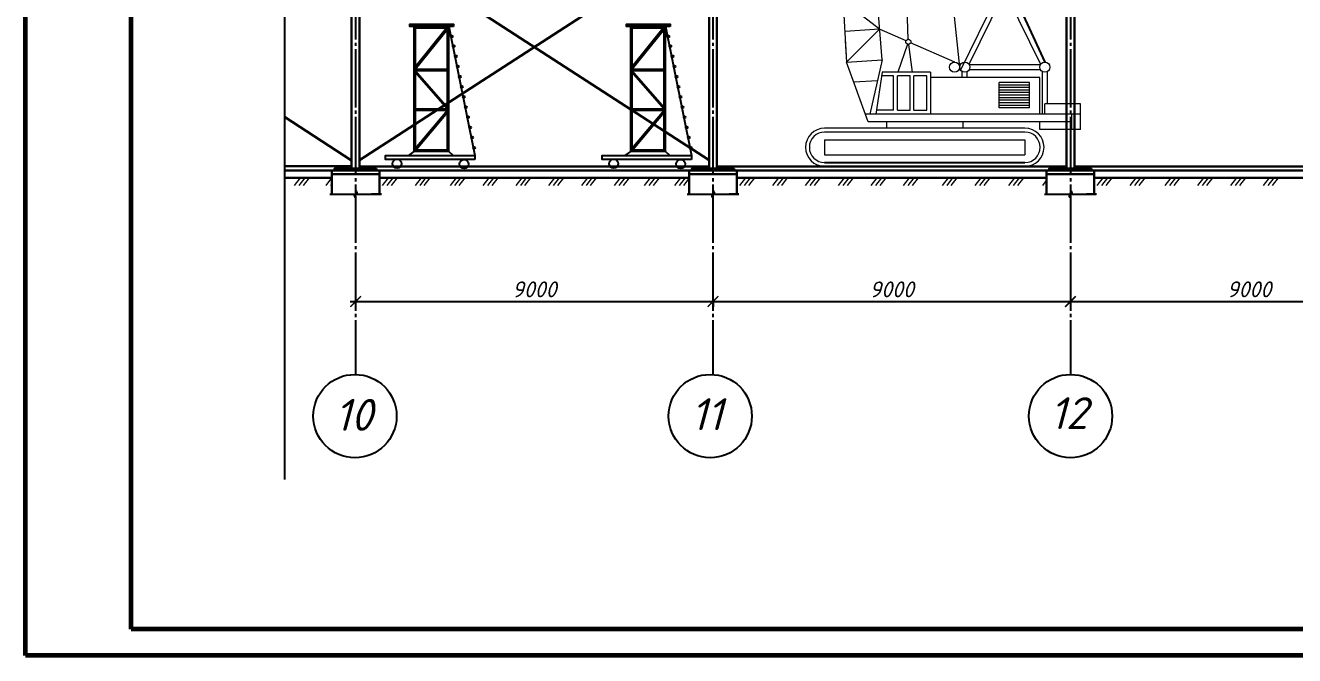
# Model space of a CAD drawing. Header units: millimetres. Extents: x -345369 to 252202, y 74562 to 424723.
# Drawn here: x -63566 to -39594, y 277053 to 288955 of the extents above; entities that cross this region are included whole.
import ezdxf

# ---------------------------------------------------------------- set-up
doc = ezdxf.new("R2010")
doc.units = ezdxf.units.MM
doc.linetypes.add('JIS_08_11', pattern=[12.8, 11, -0.6, 0.6, -0.6])
for name, color, linetype in [('111', 7, 'Continuous'), ('PAMA', 7, 'Continuous'), ('РАЗМЕРЫ', 7, 'Continuous'), ('стены тонкая', 7, 'Continuous')]:
    doc.layers.add(name, color=color, linetype=linetype)
for name, color, linetype, lineweight in [('FUNDAMENT', 30, 'Continuous', 50), ('kolonni', 150, 'Continuous', 35), ('S Stora', 5, 'Continuous', 30), ('колонны', 7, 'Continuous', 60), ('ТОнкая', 7, 'Continuous', 35)]:
    doc.layers.add(name, color=color, linetype=linetype, lineweight=lineweight)
doc.styles.get("Standard").update_dxf_attribs({"font": 'isocpeur.TTF', "oblique": 15})
doc.dimstyles.new('ss50', dxfattribs={"dimtxt": 125, "dimasz": 150, "dimexe": 100, "dimexo": 100, "dimgap": 31.25, "dimtad": 1, "dimdec": 0, "dimdsep": 46, "dimtxsty": 'Standard', "dimblk": 'OBLIQUE', "dimcen": 125, "dimdle": 100, "dimadec": 0, "dimazin": 0, "dimtfac": 1, "dimtdec": 0, "dimtmove": 1, "dimatfit": 3, "dimfxl": 1, "dimarcsym": 0})

# ---------------------------------------------------------------- blocks, each defined once
blk = doc.blocks.new('_ArchTick')
at = {"color": 0, "linetype": 'ByBlock', "const_width": 0.15}
blk.add_lwpolyline([(-0.5, -0.5), (0.5, 0.5)], dxfattribs=at)
blk = doc.blocks.new('*D496')
at = {"color": 0, "lineweight": -2, "transparency": 16777216}
for p, q in [((-57429, 283740), (-50479, 283740)), ((-57329, 283741), (-57329, 283640)), ((-50579, 283741), (-50579, 283640))]:
    blk.add_line(p, q, dxfattribs=at)
at = {"layer": 'Defpoints', "color": 0, "transparency": 16777216}
for p in [(-57329, 284109), (-50579, 284109), (-50579, 283740)]:
    blk.add_point(p, dxfattribs=at)
at = {"color": 0, "lineweight": -2, "transparency": 16777216, "xscale": 200, "yscale": 200, "zscale": 200, "rotation": 180}
blk.add_blockref('_ArchTick', (-57329, 283740), dxfattribs=at)
at = {"color": 0, "lineweight": -2, "transparency": 16777216, "xscale": 200, "yscale": 200, "zscale": 200}
blk.add_blockref('_ArchTick', (-50579, 283740), dxfattribs=at)
at = {"color": 0, "transparency": 16777216, "insert": (-53954, 283970), "char_height": 300, "attachment_point": 5}
blk.add_mtext('9000', dxfattribs=at)
blk = doc.blocks.new('*D497')
at = {"color": 0, "lineweight": -2, "transparency": 16777216}
for p, q in [((-50679, 283740), (-43729, 283740)), ((-50579, 283742), (-50579, 283640)), ((-43829, 283742), (-43829, 283640))]:
    blk.add_line(p, q, dxfattribs=at)
at = {"layer": 'Defpoints', "color": 0, "transparency": 16777216}
for p in [(-50579, 284110), (-43829, 284110), (-43829, 283740)]:
    blk.add_point(p, dxfattribs=at)
at = {"color": 0, "lineweight": -2, "transparency": 16777216, "xscale": 200, "yscale": 200, "zscale": 200, "rotation": 180}
blk.add_blockref('_ArchTick', (-50579, 283740), dxfattribs=at)
at = {"color": 0, "lineweight": -2, "transparency": 16777216, "xscale": 200, "yscale": 200, "zscale": 200}
blk.add_blockref('_ArchTick', (-43829, 283740), dxfattribs=at)
at = {"color": 0, "transparency": 16777216, "insert": (-47204, 283970), "char_height": 300, "attachment_point": 5}
blk.add_mtext('9000', dxfattribs=at)
blk = doc.blocks.new('*D498')
at = {"color": 0, "lineweight": -2, "transparency": 16777216}
for p, q in [((-43929, 283741), (-36979, 283741)), ((-43829, 283743), (-43829, 283641)), ((-37079, 283743), (-37079, 283641))]:
    blk.add_line(p, q, dxfattribs=at)
at = {"layer": 'Defpoints', "color": 0, "transparency": 16777216}
for p in [(-43829, 284111), (-37079, 284111), (-37079, 283741)]:
    blk.add_point(p, dxfattribs=at)
at = {"color": 0, "lineweight": -2, "transparency": 16777216, "xscale": 200, "yscale": 200, "zscale": 200, "rotation": 180}
blk.add_blockref('_ArchTick', (-43829, 283741), dxfattribs=at)
at = {"color": 0, "lineweight": -2, "transparency": 16777216, "xscale": 200, "yscale": 200, "zscale": 200}
blk.add_blockref('_ArchTick', (-37079, 283741), dxfattribs=at)
at = {"color": 0, "transparency": 16777216, "insert": (-40454, 283971), "char_height": 300, "attachment_point": 5}
blk.add_mtext('9000', dxfattribs=at)

msp = doc.modelspace()

# ---------------------------------------------------------------- linework, layer by layer
at = {"linetype": 'Continuous', "lineweight": 13}
for p, q in [((-46891.339684, 288692.091312), (-47367.534493, 302128.114896)), ((-45919.863648, 288165.032083), (-47367.130452, 302124.908917)), ((-47386.490648, 288306.76349), (-48464.178594, 301998.992184)), ((-48705.018724, 299769.968887), (-48057.346198, 288263.39213)), ((-45146.725174, 289659.656826), (-45903.490585, 288111.39675)), ((-45067.061654, 289603.944556), (-45744.163544, 288218.667416)), ((-44389.959763, 288218.667416), (-45073.679454, 289617.48386)), ((-47431.708324, 288881.262596), (-48122.11345, 289414.049806)), ((-47431.708324, 288881.262596), (-48080.364091, 288839.32647)), ((-48057.346198, 288263.39213), (-47431.708324, 288881.262596)), ((-46933.631093, 288663.350063), (-47431.708324, 288881.262596)), ((-48080.274846, 288670.743444), (-48057.346198, 288263.39213)), ((-46905.162267, 288598.663282), (-47086.109647, 288068.9955)), ((-46810.978267, 288068.9955), (-46883.131763, 288596.527805)), ((-46014.108346, 288261.051948), (-46845.646716, 288624.856237)), ((-48057.346198, 288263.39213), (-47386.490648, 288306.76349)), ((-47647.56752, 287135.039725), (-48057.346198, 288263.39213)), ((-47386.490648, 288306.76349), (-47615.662989, 287278.228573)), ((-44393.466364, 288213.050375), (-45740.656944, 288213.050375)), ((-44393.466364, 288213.050375), (-45307.866695, 288213.050375)), ((-47920.753305, 287887.274662), (-47473.516272, 287916.188902)), ((-47383.466915, 288068.9955), (-47503.512644, 287279.0946)), ((-47167.48464, 288000.066016), (-47393.94252, 288000.066016)), ((-46471.419486, 288068.9955), (-47383.466915, 288068.9955)), ((-47167.48464, 287354.219992), (-47167.48464, 288000.066016)), ((-47095.457203, 287351.122038), (-47095.457203, 288000.066016)), ((-46855.365744, 288000.066016), (-47095.457203, 288000.066016)), ((-46855.365744, 287351.122038), (-46855.365744, 288000.066016)), ((-46783.338306, 287351.122038), (-46783.338306, 288000.066016)), ((-46543.246847, 288000.066016), (-46783.338306, 288000.066016)), ((-46543.246847, 287351.122038), (-46543.246847, 288000.066016)), ((-46471.419486, 288068.9955), (-46471.419486, 287279.0946)), ((-44406.332826, 287972.958916), (-46471.419486, 287972.958916)), ((-45871.845356, 287972.958916), (-45871.845356, 288081.861962)), ((-45775.808773, 287972.958916), (-45775.808773, 288081.861962)), ((-44393.466364, 288117.013791), (-45740.656944, 288117.013791)), ((-44393.466364, 288117.013791), (-45307.817968, 288117.013791)), ((-44406.332826, 287972.958916), (-45307.744878, 287972.958916)), ((-44406.332826, 287279.0946), (-44406.332826, 287972.958916)), ((-44358.314535, 287279.0946), (-44358.314535, 288081.861962)), ((-44262.277951, 287471.167767), (-44262.277951, 288081.861962)), ((-44598.405993, 287876.922333), (-45174.625494, 287876.922333)), ((-45174.625494, 287396.739415), (-45174.625494, 287876.922333)), ((-44598.405993, 287828.904041), (-45174.625494, 287828.904041)), ((-44598.405993, 287780.885749), (-45174.625494, 287780.885749)), ((-44598.405993, 287732.867457), (-45174.625494, 287732.867457)), ((-44598.405993, 287684.849166), (-45174.625494, 287684.849166)), ((-44598.405993, 287396.739415), (-44598.405993, 287876.922333)), ((-44598.405993, 287636.830874), (-45174.625494, 287636.830874)), ((-44598.405993, 287588.812582), (-45174.625494, 287588.812582)), ((-44598.405993, 287540.79429), (-45174.625494, 287540.79429)), ((-44598.405993, 287492.775999), (-45174.625494, 287492.775999)), ((-44598.405993, 287444.757707), (-45174.625494, 287444.757707)), ((-43638.040158, 287471.167767), (-44310.296243, 287471.167767)), ((-44310.296243, 287279.0946), (-44310.296243, 287471.167767)), ((-43638.040158, 286990.98485), (-43638.040158, 287471.167767)), ((-43806.10418, 287279.058009), (-47699.562137, 287278.210306)), ((-47167.48464, 287351.122038), (-47492.566225, 287351.122038)), ((-47095.457203, 287351.122038), (-46855.365744, 287351.122038)), ((-46783.338306, 287351.122038), (-46543.246847, 287351.122038)), ((-43638.040158, 287279.0946), (-45307.392639, 287278.731141)), ((-44598.405993, 287396.739415), (-45174.625494, 287396.739415)), ((-43806.10418, 287279.0946), (-43806.10418, 286990.98485)), ((-44687.308427, 287012.593081), (-48471.149817, 287012.593081)), ((-44406.332826, 287135.039725), (-47647.56752, 287135.039725)), ((-47299.503498, 287135.039725), (-47299.503498, 287012.593081)), ((-47299.503498, 287135.039725), (-47299.503498, 287012.593081)), ((-45858.954746, 287135.039725), (-45858.954746, 287012.593081)), ((-43806.10418, 287135.039725), (-45307.319733, 287135.039725)), ((-44406.332826, 286990.98485), (-44406.332826, 287135.039725)), ((-43638.040158, 286990.98485), (-44406.332826, 286990.98485)), ((-44687.308427, 286940.565644), (-48471.149817, 286940.565644)), ((-48471.149817, 286796.510768), (-44687.308427, 286796.510768)), ((-48471.149817, 286796.510768), (-48471.149817, 286508.401018)), ((-44687.308427, 286796.510768), (-44687.308427, 286508.401018)), ((-48471.149817, 286508.401018), (-44687.308427, 286508.401018))]:
    msp.add_line(p, q, dxfattribs=at)
at = {"lineweight": 30}
for p, q in [((-57404.229122, 286293.702303), (-58674.613003, 286293.702303)), ((-50654.229122, 286292.318705), (-57254.229122, 286292.318705)), ((-43904.229122, 286292.318705), (-50504.229122, 286292.318705)), ((-37154.229122, 286292.318705), (-43754.229122, 286292.318705)), ((-58674.613003, 286217.318705), (-57779.229122, 286217.318705)), ((-58674.613003, 286078.423426), (-57779.229122, 286078.423426)), ((-57029.229122, 286217.318705), (-53129.229122, 286217.318705)), ((-57029.229122, 286217.318705), (-51029.229122, 286217.318705)), ((-56879.229122, 286078.423426), (-51029.229122, 286078.423426)), ((-50279.229122, 286217.318705), (-46379.229122, 286217.318705)), ((-50279.229122, 286217.318705), (-44279.229122, 286217.318705)), ((-50129.229122, 286078.423426), (-44279.229122, 286078.423426)), ((-43529.229122, 286217.318705), (-39629.229122, 286217.318705)), ((-43529.229122, 286217.318705), (-37529.229122, 286217.318705)), ((-43379.229122, 286078.423426), (-37529.229122, 286078.423426))]:
    msp.add_line(p, q, dxfattribs=at)
at = {"lineweight": 25}
for p, q in [((-48471.149817, 286364.346143), (-44687.308427, 286364.346143)), ((-48471.149817, 286292.318705), (-44687.308427, 286292.318705))]:
    msp.add_line(p, q, dxfattribs=at)
at = {"color": 1, "linetype": 'JIS_08_11', "ltscale": 100}
for points in [[(-57329.229122, 300027.149453), (-57329.229122, 282368.637969)], [(-50579.229122, 300027.149453), (-50579.229122, 282368.637969)], [(-43829.229122, 300027.149453), (-43829.229122, 282368.637969)]]:
    msp.add_lwpolyline(points, dxfattribs=at)
at = {"lineweight": 30}
for points in [[(-57779.229122, 286142.318705), (-56879.229122, 286142.318705), (-56879.229122, 286217.318705), (-57779.229122, 286217.318705)], [(-51029.229122, 286142.318705), (-50129.229122, 286142.318705), (-50129.229122, 286217.318705), (-51029.229122, 286217.318705)], [(-44279.229122, 286142.318705), (-43379.229122, 286142.318705), (-43379.229122, 286217.318705), (-44279.229122, 286217.318705)]]:
    msp.add_lwpolyline(points, close=True, dxfattribs=at)
for points in [[(-56879.229122, 285767.318705), (-56879.229122, 286217.318705), (-57779.229122, 286217.318705), (-57779.229122, 285767.318705)], [(-57029.229122, 286217.318705), (-57629.229122, 286217.318705)], [(-50129.229122, 285767.318705), (-50129.229122, 286217.318705), (-51029.229122, 286217.318705), (-51029.229122, 285767.318705)], [(-50279.229122, 286217.318705), (-50879.229122, 286217.318705)], [(-43379.229122, 285767.318705), (-43379.229122, 286217.318705), (-44279.229122, 286217.318705), (-44279.229122, 285767.318705)], [(-43529.229122, 286217.318705), (-44129.229122, 286217.318705)], [(-43529.229122, 286217.318705), (-44129.229122, 286217.318705)]]:
    msp.add_lwpolyline(points, dxfattribs=at)
for points in [[(-57816.729122, 285767.318705), (-57360.166622, 285767.318705), (-57343.291622, 285711.068705), (-57315.166622, 285823.568705), (-57298.291622, 285767.318705), (-56841.729122, 285767.318705)], [(-51066.729122, 285767.318705), (-50610.166622, 285767.318705), (-50593.291622, 285711.068705), (-50565.166622, 285823.568705), (-50548.291622, 285767.318705), (-50091.729122, 285767.318705)], [(-44316.729122, 285767.318705), (-43860.166622, 285767.318705), (-43843.291622, 285711.068705), (-43815.166622, 285823.568705), (-43798.291622, 285767.318705), (-43341.729122, 285767.318705)]]:
    msp.add_lwpolyline(points)
at = {"linetype": 'Continuous', "lineweight": 13}
for centre, radius in [((-46889.638904, 288644.10315), 48.018292), ((-46015.900232, 288165.032083), 96.036583), ((-45823.827065, 288165.032083), 96.036583), ((-44310.296243, 288165.032083), 96.036583)]:
    msp.add_circle(centre, radius, dxfattribs=at)
at = {"color": 0, "linetype": 'ByBlock', "lineweight": 25}
for centre in [(-57342.243036, 281576.623382), (-50631.248612, 281576.623382), (-43825.319419, 281576.623382)]:
    msp.add_circle(centre, 786.312554, dxfattribs=at)
at = {"linetype": 'Continuous', "lineweight": 13}
for centre, radius, start, end in [((-48471.149817, 286652.455893), 360.137188, 90, 270), ((-44687.308427, 286652.455893), 360.137188, 270, 90), ((-48471.149817, 286652.455893), 288.10975, 90, 270), ((-44687.308427, 286652.455893), 288.10975, 270, 90)]:
    msp.add_arc(centre, radius, start, end, dxfattribs=at)
at = {"layer": '111', "ltscale": 60}
msp.add_line((-58674.613003, 291570.822739), (-58674.613003, 280379.816515), dxfattribs=at)
at = {"layer": 'FUNDAMENT', "lineweight": 25, "ltscale": 10}
for points in [[(-56838.720594, 285767.318705), (-57026.220594, 285767.318705)], [(-50088.720594, 285767.318705), (-50276.220594, 285767.318705)], [(-43338.720594, 285767.318705), (-43526.220594, 285767.318705)]]:
    msp.add_lwpolyline(points, dxfattribs=at)
at = {"layer": 'kolonni', "lineweight": 30, "ltscale": 10}
for p, q in [((-57404.229122, 286254.818705), (-57404.229122, 299578.107815)), ((-57404.229122, 286254.818705), (-57404.229122, 299578.107815)), ((-57254.229122, 286254.818705), (-57254.229122, 299578.107815)), ((-57254.229122, 286254.818705), (-57254.229122, 299578.107815)), ((-50654.229122, 286254.818705), (-50654.229122, 299578.107815)), ((-50654.229122, 286254.818705), (-50654.229122, 299578.107815)), ((-50504.229122, 286254.818705), (-50504.229122, 299578.107815)), ((-50504.229122, 286254.818705), (-50504.229122, 299578.107815)), ((-43904.229122, 286254.818705), (-43904.229122, 299578.107815)), ((-43904.229122, 286254.818705), (-43904.229122, 299578.107815)), ((-43904.229122, 286254.818705), (-43904.229122, 299578.107815)), ((-43754.229122, 286254.818705), (-43754.229122, 299578.107815)), ((-43754.229122, 286254.818705), (-43754.229122, 299578.107815)), ((-43754.229122, 286254.818705), (-43754.229122, 299578.107815))]:
    msp.add_line(p, q, dxfattribs=at)
at = {"layer": 'kolonni', "ltscale": 10}
for p, q in [((-50654.229122, 290685.501087), (-57255.476056, 286407.977245)), ((-57254.229122, 290686.727245), (-50654.229122, 286407.977245)), ((-58674.613003, 287229.808215), (-57404.229122, 286405.806239))]:
    msp.add_line(p, q, dxfattribs=at)
at = {"layer": 'PAMA', "ltscale": 10}
for p, q in [((-57404.229122, 288804.818705), (-57404.229122, 288729.818705)), ((-57329.229122, 288804.818705), (-57329.229122, 288729.818705))]:
    msp.add_line(p, q, dxfattribs=at)
at = {"layer": 'S Stora', "ltscale": 2}
for points in [[(-56931.729122, 286254.818705), (-57726.729122, 286254.818705), (-57726.729122, 286217.318705), (-56931.729122, 286217.318705)], [(-50181.729122, 286254.818705), (-50976.729122, 286254.818705), (-50976.729122, 286217.318705), (-50181.729122, 286217.318705)], [(-43431.729122, 286254.818705), (-44226.729122, 286254.818705), (-44226.729122, 286217.318705), (-43431.729122, 286217.318705)]]:
    msp.add_lwpolyline(points, close=True, dxfattribs=at)
at = {"layer": 'колонны', "color": 7, "ltscale": 100}
for p, q in [((-63566.493496, 277053.283561), (-63566.493496, 336453.283561)), ((-61566.493496, 277553.283561), (-61566.493496, 335953.283561)), ((20033.506504, 277553.283561), (-61566.493496, 277553.283561)), ((20533.506504, 277053.283561), (-63566.493496, 277053.283561))]:
    msp.add_line(p, q, dxfattribs=at)
at = {"layer": 'РАЗМЕРЫ', "lineweight": 13}
for p, q in [((-58482.199076, 285928.423426), (-58369.699076, 286078.423426)), ((-58394.922101, 285928.423426), (-58282.422101, 286078.423426)), ((-58313.650422, 285928.423426), (-58201.150422, 286078.423426)), ((-57887.795105, 285928.423426), (-57775.295105, 286078.423426)), ((-56820.374527, 285928.423426), (-56707.874527, 286078.423426)), ((-56733.097551, 285928.423426), (-56620.597551, 286078.423426)), ((-56651.825873, 285928.423426), (-56539.325873, 286078.423426)), ((-56200.105954, 285928.423426), (-56087.605954, 286078.423426)), ((-56112.828979, 285928.423426), (-56000.328979, 286078.423426)), ((-56031.5573, 285928.423426), (-55919.0573, 286078.423426)), ((-55539.404607, 285928.423426), (-55426.904607, 286078.423426)), ((-55452.127632, 285928.423426), (-55339.627632, 286078.423426)), ((-55370.855953, 285928.423426), (-55258.355953, 286078.423426)), ((-54919.136035, 285928.423426), (-54806.636035, 286078.423426)), ((-54831.859059, 285928.423426), (-54719.359059, 286078.423426)), ((-54750.58738, 285928.423426), (-54638.08738, 286078.423426)), ((-54298.867462, 285928.423426), (-54186.367462, 286078.423426)), ((-54211.590487, 285928.423426), (-54099.090487, 286078.423426)), ((-54130.318808, 285928.423426), (-54017.818808, 286078.423426)), ((-53678.598889, 285928.423426), (-53566.098889, 286078.423426)), ((-53591.321914, 285928.423426), (-53478.821914, 286078.423426)), ((-53510.050235, 285928.423426), (-53397.550235, 286078.423426)), ((-53058.330316, 285928.423426), (-52945.830316, 286078.423426)), ((-52971.053341, 285928.423426), (-52858.553341, 286078.423426)), ((-52889.781662, 285928.423426), (-52777.281662, 286078.423426)), ((-52438.061744, 285928.423426), (-52325.561744, 286078.423426)), ((-52350.784768, 285928.423426), (-52238.284768, 286078.423426)), ((-52269.51309, 285928.423426), (-52157.01309, 286078.423426)), ((-51873.628052, 285928.423426), (-51761.128052, 286078.423426)), ((-51786.351076, 285928.423426), (-51673.851076, 286078.423426)), ((-51705.079398, 285928.423426), (-51592.579398, 286078.423426)), ((-51298.740384, 285928.423426), (-51186.240384, 286078.423426)), ((-51211.463409, 285928.423426), (-51098.963409, 286078.423426)), ((-51130.19173, 285928.423426), (-51029.229122, 286063.040236)), ((-50070.374527, 285928.423426), (-49957.874527, 286078.423426)), ((-49983.097551, 285928.423426), (-49870.597551, 286078.423426)), ((-49901.825873, 285928.423426), (-49789.325873, 286078.423426)), ((-49450.105954, 285928.423426), (-49337.605954, 286078.423426)), ((-49362.828979, 285928.423426), (-49250.328979, 286078.423426)), ((-49281.5573, 285928.423426), (-49169.0573, 286078.423426)), ((-48829.837381, 285928.423426), (-48717.337381, 286078.423426)), ((-48742.560406, 285928.423426), (-48630.060406, 286078.423426)), ((-48661.288727, 285928.423426), (-48548.788727, 286078.423426)), ((-48209.568808, 285928.423426), (-48097.068808, 286078.423426)), ((-48122.291833, 285928.423426), (-48009.791833, 286078.423426)), ((-48041.020154, 285928.423426), (-47928.520154, 286078.423426)), ((-47589.300236, 285928.423426), (-47476.800236, 286078.423426)), ((-47502.02326, 285928.423426), (-47389.52326, 286078.423426)), ((-47420.751582, 285928.423426), (-47308.251582, 286078.423426)), ((-46978.911866, 285928.423426), (-46866.411866, 286078.423426)), ((-46891.634891, 285928.423426), (-46779.134891, 286078.423426)), ((-46810.363212, 285928.423426), (-46697.863212, 286078.423426)), ((-46246.384385, 285928.423426), (-46133.884385, 286078.423426)), ((-46159.10741, 285928.423426), (-46046.60741, 286078.423426)), ((-46077.835731, 285928.423426), (-45965.335731, 286078.423426)), ((-45626.115813, 285928.423426), (-45513.615813, 286078.423426)), ((-45538.838837, 285928.423426), (-45426.338837, 286078.423426)), ((-45457.567159, 285928.423426), (-45345.067159, 286078.423426)), ((-44988.728421, 285928.423426), (-44876.228421, 286078.423426)), ((-44901.451446, 285928.423426), (-44788.951446, 286078.423426)), ((-44820.179767, 285928.423426), (-44707.679767, 286078.423426)), ((-44351.341029, 285928.423426), (-44279.229122, 286024.572635)), ((-43320.374527, 285928.423426), (-43207.874527, 286078.423426)), ((-43233.097551, 285928.423426), (-43120.597551, 286078.423426)), ((-43151.825873, 285928.423426), (-43039.325873, 286078.423426)), ((-42700.105954, 285928.423426), (-42587.605954, 286078.423426)), ((-42612.828979, 285928.423426), (-42500.328979, 286078.423426)), ((-42531.5573, 285928.423426), (-42419.0573, 286078.423426)), ((-42039.404607, 285928.423426), (-41926.904607, 286078.423426)), ((-41952.127632, 285928.423426), (-41839.627632, 286078.423426)), ((-41870.855953, 285928.423426), (-41758.355953, 286078.423426)), ((-41419.136035, 285928.423426), (-41306.636035, 286078.423426)), ((-41331.859059, 285928.423426), (-41219.359059, 286078.423426)), ((-41250.58738, 285928.423426), (-41138.08738, 286078.423426)), ((-40798.867462, 285928.423426), (-40686.367462, 286078.423426)), ((-40711.590487, 285928.423426), (-40599.090487, 286078.423426)), ((-40630.318808, 285928.423426), (-40517.818808, 286078.423426)), ((-40178.598889, 285928.423426), (-40066.098889, 286078.423426)), ((-40091.321914, 285928.423426), (-39978.821914, 286078.423426)), ((-40010.050235, 285928.423426), (-39897.550235, 286078.423426)), ((-57800.51813, 285928.423426), (-57779.229122, 285956.808769))]:
    msp.add_line(p, q, dxfattribs=at)
at = {"layer": 'стены тонкая'}
msp.add_lwpolyline([(-44303.678442, 288260.840382), (-44971.02507, 289713.292159), (-45437.946366, 291345.70834)], dxfattribs=at)
at = {"layer": 'ТОнкая', "color": 7, "lineweight": 25}
for p, q in [((-55569.737449, 288931.616517), (-56228.38854, 288931.616517)), ((-56228.38854, 288931.616517), (-56228.38854, 286574.741059)), ((-55614.627971, 288900.997855), (-56204.712966, 288167.651776)), ((-56204.712966, 288129.030482), (-55594.425297, 288882.605575)), ((-55569.737449, 286574.741059), (-55569.737449, 288931.616517)), ((-55569.737449, 288931.616517), (-55079.839594, 286499.141791)), ((-51477.919903, 288931.616517), (-52136.570995, 288931.616517)), ((-52136.570995, 288931.616517), (-52136.570995, 286574.741059)), ((-51522.810426, 288900.997855), (-52112.89542, 288167.651776)), ((-52112.89542, 288129.030482), (-51502.607752, 288882.605575)), ((-51477.919903, 286574.741059), (-51477.919903, 288931.616517)), ((-51477.919903, 288931.616517), (-50988.022049, 286499.141791)), ((-56204.712966, 288129.030482), (-55594.425297, 288129.030482)), ((-56204.712966, 288105.64785), (-55594.425297, 287403.017887)), ((-56204.712966, 288105.64785), (-55594.425297, 288105.64785)), ((-55594.425297, 287373.409008), (-56204.712966, 288069.396429)), ((-52112.89542, 288129.030482), (-51502.607752, 288129.030482)), ((-52112.89542, 288105.64785), (-51502.607752, 287403.017887)), ((-52112.89542, 288105.64785), (-51502.607752, 288105.64785)), ((-51502.607752, 287373.409008), (-52112.89542, 288069.396429)), ((-55594.425297, 287373.409008), (-56204.712966, 287373.409008)), ((-55594.425297, 287344.687657), (-56204.712966, 287344.687657)), ((-55594.425297, 287344.687657), (-56204.712966, 286623.796939)), ((-55594.425297, 287308.416537), (-56184.036551, 286602.932041)), ((-51502.607752, 287373.409008), (-52112.89542, 287373.409008)), ((-51502.607752, 287344.687657), (-52112.89542, 287344.687657)), ((-51502.607752, 287344.687657), (-52112.89542, 286623.796939)), ((-51502.607752, 287308.416537), (-52092.219006, 286602.932041)), ((-56228.38854, 286574.741059), (-56333.492558, 286499.141791)), ((-55569.737449, 286574.741059), (-56228.38854, 286574.741059)), ((-55489.157624, 286499.141791), (-55569.737449, 286574.741059)), ((-52136.570995, 286574.741059), (-52241.675013, 286499.141791)), ((-51477.919903, 286574.741059), (-52136.570995, 286574.741059)), ((-51397.340079, 286499.141791), (-51477.919903, 286574.741059))]:
    msp.add_line(p, q, dxfattribs=at)
for points in [[(-55479.628702, 288931.616517), (-56304.959909, 288931.616517), (-56304.959909, 288978.331303), (-55479.628702, 288978.331303)], [(-55594.425297, 288900.997855), (-56204.712966, 288900.997855), (-56204.712966, 286602.932041), (-55594.425297, 286602.932041)], [(-51387.811156, 288931.616517), (-52213.142363, 288931.616517), (-52213.142363, 288978.331303), (-51387.811156, 288978.331303)], [(-51502.607752, 288900.997855), (-52112.89542, 288900.997855), (-52112.89542, 286602.932041), (-51502.607752, 286602.932041)], [(-55079.839594, 286420.698798), (-56767.210194, 286420.698798), (-56767.210194, 286499.141791), (-55079.839594, 286499.141791)], [(-50988.022049, 286420.698798), (-52675.392649, 286420.698798), (-52675.392649, 286499.141791), (-50988.022049, 286499.141791)]]:
    msp.add_lwpolyline(points, close=True, dxfattribs=at)
for centre, radius in [((-55514.182968, 288746.891117), 18.350979), ((-51422.365423, 288746.891117), 18.350979), ((-55476.979467, 288562.165717), 18.350979), ((-51385.161922, 288562.165717), 18.350979), ((-55438.345307, 288370.336714), 18.350979), ((-55399.711148, 288178.507712), 18.350979), ((-51346.527762, 288370.336714), 18.350979), ((-51307.893603, 288178.507712), 18.350979), ((-55361.076988, 287986.678709), 18.350979), ((-51269.259443, 287986.678709), 18.350979), ((-55322.442829, 287794.849706), 18.350979), ((-51230.625283, 287794.849706), 18.350979), ((-55283.808669, 287603.020704), 18.350979), ((-51191.991124, 287603.020704), 18.350979), ((-55245.174509, 287411.191701), 18.350979), ((-55206.54035, 287219.362698), 18.350979), ((-51153.356964, 287411.191701), 18.350979), ((-51114.722805, 287219.362698), 18.350979), ((-55167.90619, 287027.533696), 18.350979), ((-51076.088645, 287027.533696), 18.350979), ((-55129.272031, 286835.704693), 18.350979), ((-51037.454485, 286835.704693), 18.350979), ((-55090.637871, 286643.87569), 18.350979), ((-50998.820326, 286643.87569), 18.350979), ((-56547.248952, 286342.819687), 82.93989), ((-55281.286081, 286337.758908), 82.93989), ((-52455.431406, 286342.819687), 82.93989), ((-51189.468536, 286337.758908), 82.93989)]:
    msp.add_circle(centre, radius, dxfattribs=at)

# ---------------------------------------------------------------- texts
at = {"color": 0, "linetype": 'ByBlock', "lineweight": 25, "char_height": 600, "width": 4063.72845008, "attachment_point": 1}
for s, insert in [('12', (-44214.940145, 281933.021194)), ('10', (-57721.619854, 281900.222934)), ('11', (-50996.575768, 281913.221642))]:
    msp.add_mtext(s, dxfattribs=dict(at, insert=insert))

# ---------------------------------------------------------------- dimensions: what is measured, and where the dimension line sits
at = {"color": 0}
for base, p1, p2, picture, middle in [((-50579.229122, 283739.560186), (-57329.229122, 284109.410623), (-50579.229122, 284109.410623), '*D496', (-53954.229122, 283969.560186)), ((-43829.263362, 283740.460186), (-50579.263362, 284110.310623), (-43829.263362, 284110.310623), '*D497', (-47204.263362, 283970.460186)), ((-37079.297602, 283741.360186), (-43829.297602, 284111.210623), (-37079.297602, 284111.210623), '*D498', (-40454.297602, 283971.360186))]:
    dim = msp.add_linear_dim(base=base, p1=p1, p2=p2, text='9000', dimstyle='ss50', override={"dimtxt": 300, "dimasz": 200, "dimgap": 80, "dimblk": 'ArchTick', "dimfxl": 1.2, "dimfxlon": 1, "dimarcsym": 2}, dxfattribs=at)
    dim.commit()
    dim.dimension.update_dxf_attribs({"geometry": picture, "text_midpoint": middle})

doc.saveas('drawing.dxf')
